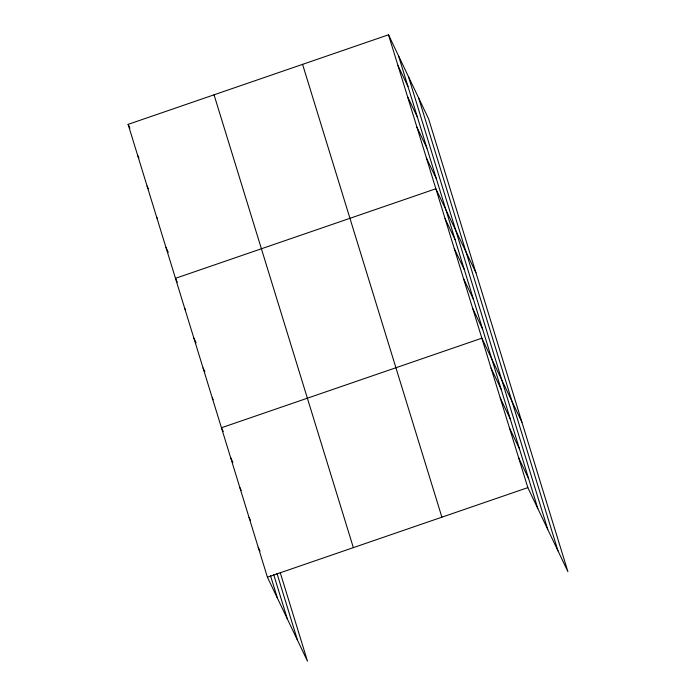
<?xml version="1.0" encoding="UTF-8"?>
<svg xmlns="http://www.w3.org/2000/svg" width="696" height="696" viewBox="0 0 696 696"><rect width="100%" height="100%" fill="white"/><g stroke="black" fill="none" stroke-linecap="round" stroke-linejoin="round"><path stroke-width="1.04" d="M280.218 572.573L307.493 661.2L267.421 577.193L128.107 124.375L388.507 34.8L428.579 118.807L567.893 571.625L527.829 487.618L388.507 34.8M267.421 577.193L527.829 487.618M397.981 65.589L407.995 86.574M407.456 96.387L417.47 117.363M416.93 127.177L426.935 148.161M426.404 157.966L436.409 178.95M475.951 272.762L435.879 188.755L175.47 278.33L177.289 282.15M445.075 218.64L455.08 239.624M454.27 248.533L464.275 269.509M463.466 278.417L473.471 299.402M472.654 308.302L482.667 329.286M521.922 422.194L481.85 338.186L221.45 427.762L223.268 431.581M491.045 368.071L501.05 389.055M500.241 397.955L510.246 418.94M509.437 427.849L519.442 448.824M518.633 457.733L528.638 478.717M128.107 124.375L129.926 128.195M137.582 155.165L138.939 158.027M147.056 185.963L148.413 188.816M156.522 216.752L157.435 218.657M165.996 247.541L168.275 252.309M184.666 308.224L185.58 310.129M193.862 338.108L196.133 342.876M203.058 367.993L204.876 371.803M212.254 397.877L213.159 399.782M230.637 457.646L232.916 462.414M239.833 487.539L241.199 490.393M249.029 517.424L250.395 520.286M258.225 547.308L260.043 551.119M418.661 98.005L557.975 550.823M408.439 76.577L547.752 529.395M398.521 55.784L537.834 508.602M302.577 64.363L441.89 517.18M214.037 94.813L353.35 547.63M276.956 573.417L297.566 640.398M273.711 574.661L287.344 618.97M270.448 575.505L277.426 598.177"/></g></svg>
